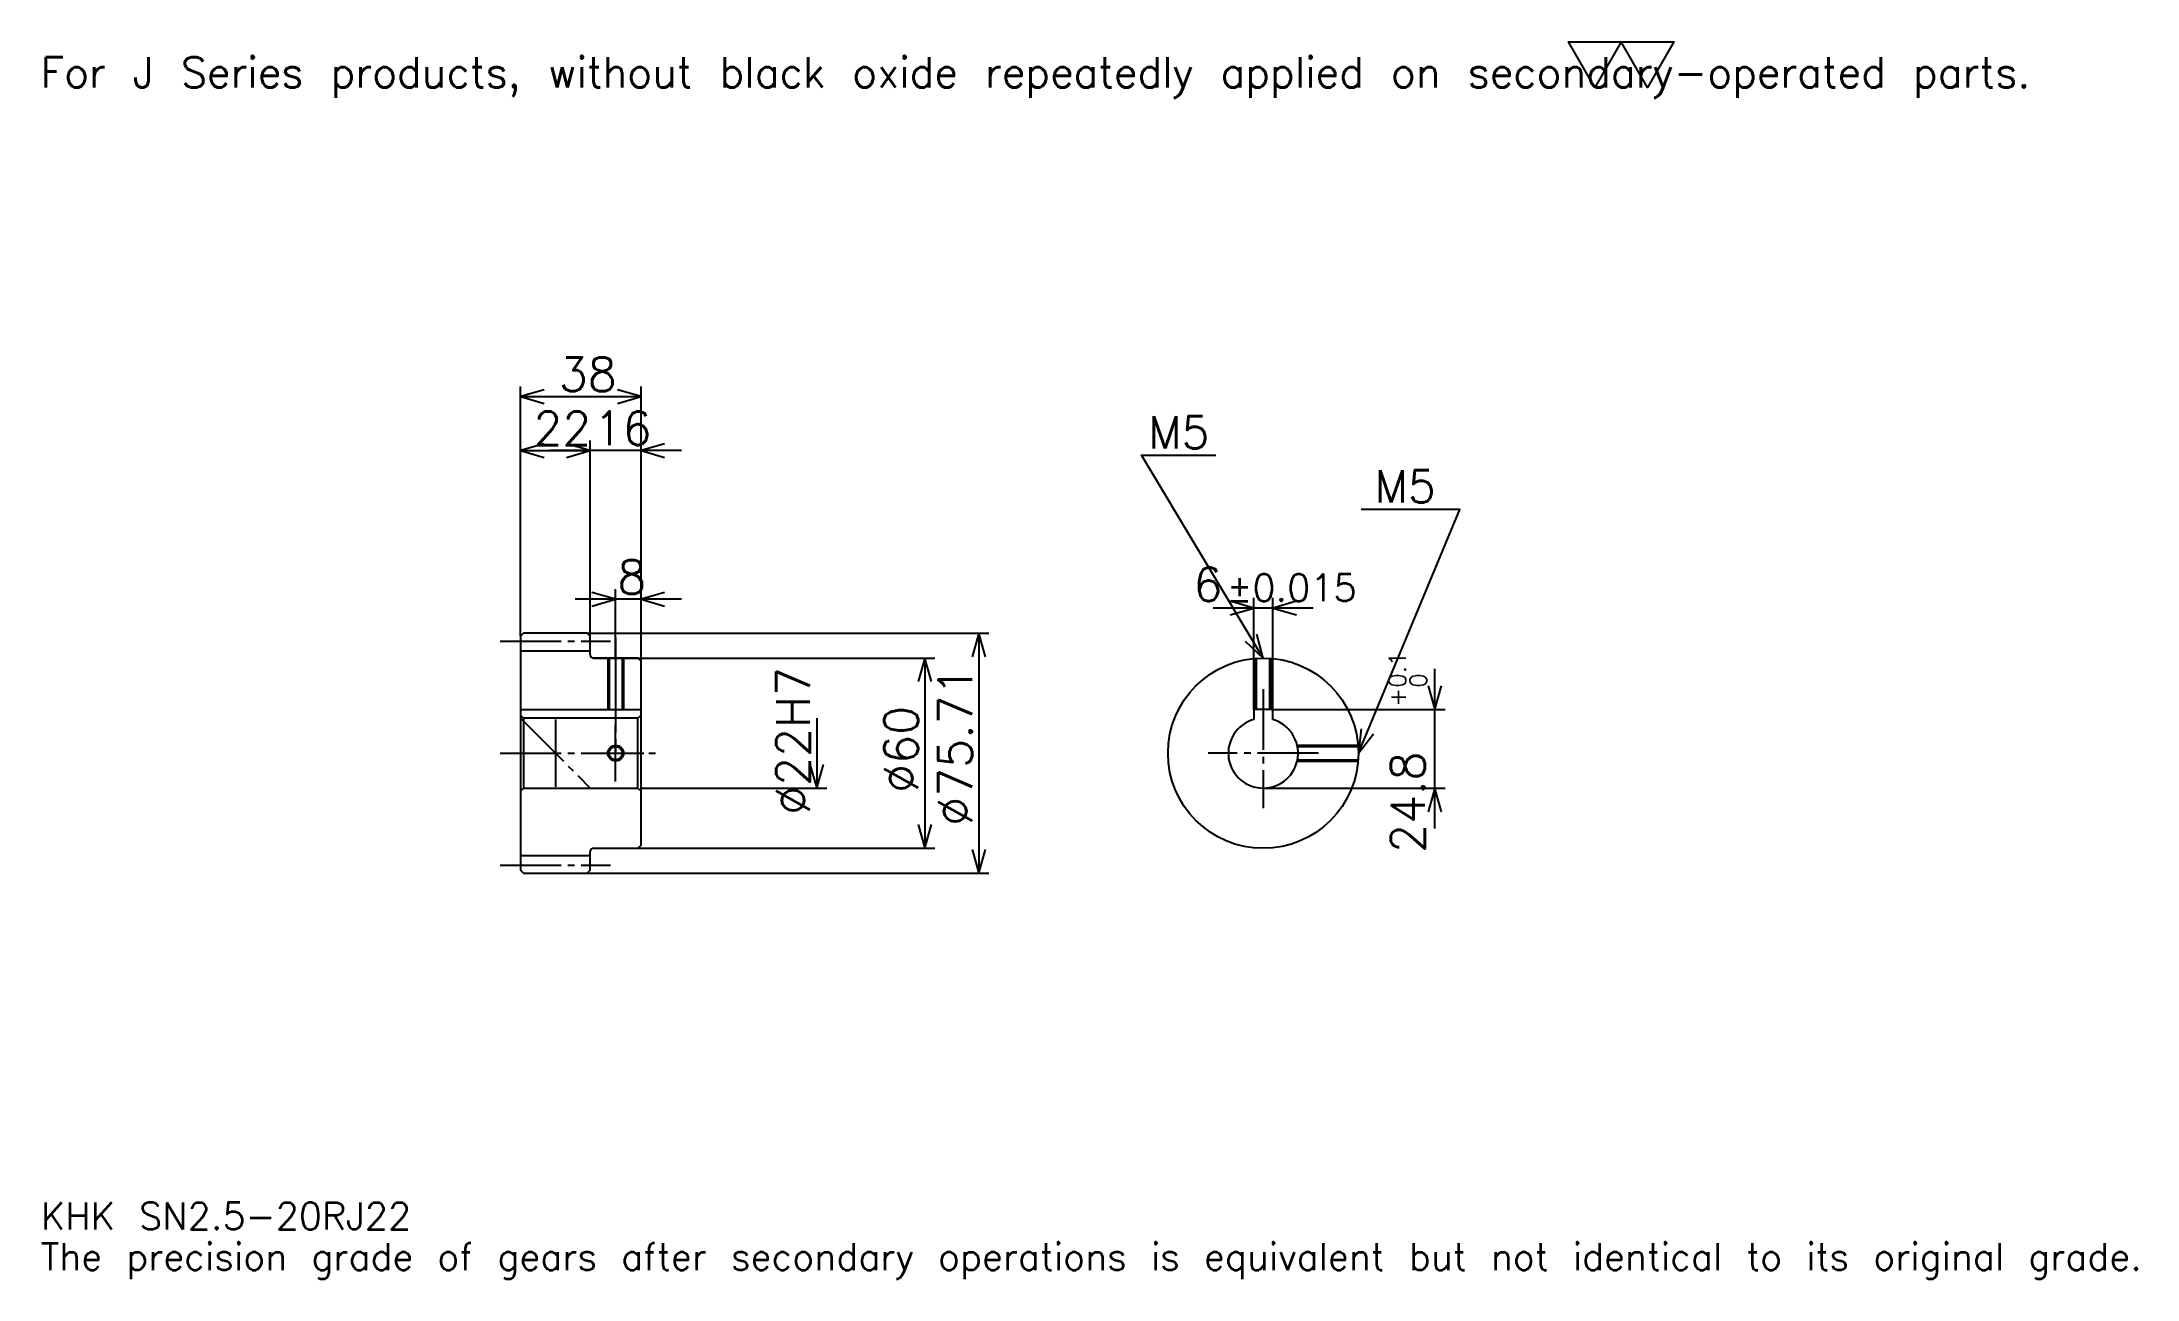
# Model space of a CAD drawing. Extents: x 22 to 682, y 8 to 398.
import ezdxf

# ---------------------------------------------------------------- set-up
doc = ezdxf.new("R2010")
doc.units = 0
doc.linetypes.add('DASHDOT', pattern=[25.565218, 19.173913, -2.130435, 2.130435, -2.130435])
doc.layers.get('0').update_dxf_attribs({"linetype": 'CONTINUOUS'})
doc.layers.add('DASHDOT', color=6, linetype='DASHDOT')
doc.styles.add('KANJI', font='TXT', dxfattribs={"bigfont": 'BIGFONT'})

msp = doc.modelspace()

# ---------------------------------------------------------------- linework, layer by layer
at = {"color": 5}
for p, q in [((172.565216, 211.485779), (172.565216, 289.246643)), ((172.565216, 286.050995), (210.565216, 286.050995)), ((210.565216, 211.485779), (210.565216, 289.246643)), ((194.565216, 211.485779), (194.565216, 272.203156)), ((172.565216, 269.007507), (194.565216, 269.007507)), ((223.347824, 269.007507), (181.782608, 269.007507)), ((202.565216, 211.485779), (202.565216, 225.333603)), ((223.347824, 222.137939), (189.782608, 222.137939)), ((422.521729, 219.386963), (390.956543, 219.386963)), ((403.739136, 187.430435), (403.739136, 222.582611)), ((409.739136, 187.430435), (409.739136, 222.582611)), ((172.565216, 210.485779), (172.565216, 211.485779)), ((193.565216, 211.485779), (210.565216, 211.485779)), ((194.565216, 210.485779), (194.565216, 211.485779)), ((202.565216, 203.630432), (202.565216, 211.485779)), ((202.565216, 203.630432), (202.565216, 211.485779)), ((210.565216, 211.485779), (320.282593, 211.485779)), ((210.565216, 202.630432), (210.565216, 211.485779)), ((317.086945, 211.485779), (317.086945, 135.775085)), ((195.565216, 203.630432), (210.565216, 203.630432)), ((210.565216, 203.630432), (303.239136, 203.630432)), ((300.043488, 203.630432), (300.043488, 143.630432)), ((460.869568, 149.847824), (460.869568, 200.213043)), ((409.739136, 187.430435), (464.065216, 187.430435)), ((265.956512, 184.630432), (265.956512, 162.630432)), ((210.565216, 162.630432), (269.152161, 162.630432)), ((406.739136, 162.630432), (464.065216, 162.630432)), ((195.565216, 143.630432), (210.565216, 143.630432)), ((210.565216, 143.630432), (303.239136, 143.630432)), ((193.565216, 135.775085), (210.565216, 135.775085)), ((210.565216, 135.775085), (320.282593, 135.775085))]:
    msp.add_line(p, q, dxfattribs=at)
at = {"color": 4}
for p, q in [((172.565216, 205.860779), (194.565216, 205.860779)), ((172.565216, 187.430435), (210.565216, 187.430435)), ((209.565216, 184.630432), (210.565216, 185.630432)), ((173.565216, 184.630432), (173.565216, 162.630432)), ((209.565216, 162.630432), (210.565216, 161.630432)), ((172.565216, 141.400085), (194.565216, 141.400085))]:
    msp.add_line(p, q, dxfattribs=at)
at = {"color": 7}
msp.add_line((183.565216, 184.282608), (183.565216, 162.978256), dxfattribs=at)
msp.add_lwpolyline([(511.304352, 383.478271), (502.995667, 397.880005), (536.230469, 397.880005), (527.921753, 383.478271), (519.613037, 397.880005), (511.304352, 383.478271)], dxfattribs=at)
at = {"color": 5}
for points in [[(180.021744, 288.181427), (172.565216, 286.050995), (180.021744, 283.920563)], [(203.108688, 283.920563), (210.565216, 286.050995), (203.108688, 288.181427)], [(180.021744, 271.137939), (172.565216, 269.007507), (180.021744, 266.877075)], [(187.108688, 266.877075), (194.565216, 269.007507), (187.108688, 271.137939)], [(187.108688, 266.877075), (194.565216, 269.007507), (187.108688, 271.137939)], [(218.021729, 271.137939), (210.565216, 269.007507), (218.021729, 266.877075)], [(406.739136, 203.630432), (368.391296, 267.543457), (391.82608, 267.543457)], [(436.739136, 173.630432), (468.695648, 250.5), (437.591309, 250.5)], [(195.108688, 220.007507), (202.565216, 222.137939), (195.108688, 224.268387)], [(218.021729, 224.268387), (210.565216, 222.137939), (218.021729, 220.007507)], [(396.282593, 217.256516), (403.739136, 219.386963), (396.282593, 221.517395)], [(417.195679, 221.517395), (409.739136, 219.386963), (417.195679, 217.256516)], [(319.217377, 204.029251), (317.086945, 211.485779), (314.956512, 204.029251)], [(401.075958, 208.928253), (406.739136, 203.630432), (404.729614, 211.120453)], [(302.17392, 196.173904), (300.043488, 203.630432), (297.913055, 196.173904)], [(458.739136, 194.886948), (460.869568, 187.430435), (463, 194.886948)], [(437.634277, 181.333496), (436.739136, 173.630432), (441.568695, 179.697861)], [(263.82608, 170.08696), (265.956512, 162.630432), (268.086945, 170.08696)], [(463, 155.17392), (460.869568, 162.630432), (458.739136, 155.17392)], [(297.913055, 151.08696), (300.043488, 143.630432), (302.17392, 151.08696)], [(314.956512, 143.231613), (317.086945, 135.775085), (319.217377, 143.231613)]]:
    msp.add_lwpolyline(points, dxfattribs=at)
at = {"color": 4}
for points in [[(194.565216, 204.630432), (194.565216, 210.485779), (193.565216, 211.485779), (173.565216, 211.485779), (172.565216, 210.485779), (172.565216, 161.630432)], [(195.565216, 143.630432), (209.565216, 143.630432), (210.565216, 144.630432), (210.565216, 202.630432), (209.565216, 203.630432), (195.565216, 203.630432)], [(200.065216, 203.630432), (200.065216, 187.430435)], [(200.500214, 203.630432), (200.500214, 187.430435)], [(204.630219, 203.630432), (204.630219, 187.430435)], [(205.065216, 203.630432), (205.065216, 187.430435)], [(404.239136, 187.430435), (404.239136, 203.526093)], [(404.674133, 187.430435), (404.674133, 203.55928)], [(408.804138, 187.430435), (408.804138, 203.55928)], [(409.239136, 187.430435), (409.239136, 203.526093)], [(172.565216, 161.630432), (173.565216, 162.630432), (209.565216, 162.630432), (209.565216, 184.630432), (173.565216, 184.630432), (172.565216, 185.630432)], [(409.739136, 184.21344), (409.739136, 187.430435), (403.739136, 187.430435), (403.739136, 184.21344)], [(417.451294, 176.130432), (436.634796, 176.130432)], [(417.543579, 175.695435), (436.667969, 175.695435)], [(417.451294, 171.130432), (436.634796, 171.130432)], [(417.543579, 171.56543), (436.667969, 171.56543)], [(172.565216, 161.630432), (172.565216, 136.775085), (173.565216, 135.775085), (193.565216, 135.775085), (194.565216, 136.775085), (194.565216, 142.630432)]]:
    msp.add_lwpolyline(points, dxfattribs=at)
for centre, radius in [((406.739136, 173.630432), 30), ((202.565216, 173.630432), 2.065)]:
    msp.add_circle(centre, radius, dxfattribs=at)
at = {"color": 7}
msp.add_circle((202.565216, 173.630432), 2.5, dxfattribs=at)
at = {"color": 4}
for centre, radius, start, end in [((195.565216, 204.630432), 1, 180, 270), ((406.739136, 173.630432), 11, 105.826620886, 74.173379114), ((195.565216, 142.630432), 1, 90, 180)]:
    msp.add_arc(centre, radius, start, end, dxfattribs=at)
at = {"layer": 'DASHDOT', "color": 7}
for p, q in [((166.173904, 208.985779), (200.956512, 208.985779)), ((202.565216, 203.630432), (202.565216, 173.630432)), ((406.739136, 193.821732), (406.739136, 156.239136)), ((172.565216, 184.630432), (194.565216, 162.630432)), ((166.173904, 173.630432), (216.956512, 173.630432)), ((424.130432, 173.630432), (389.347839, 173.630432)), ((166.173904, 138.275085), (200.956512, 138.275085))]:
    msp.add_line(p, q, dxfattribs=at)
for points in [[(202.565216, 210.021729), (202.565216, 181.039124)], [(202.565216, 164.739136), (202.565216, 182.521729)], [(193.67392, 173.630432), (211.456512, 173.630432)]]:
    msp.add_lwpolyline(points, dxfattribs=at)

# ---------------------------------------------------------------- texts
at = {"color": 7, "style": 'KANJI'}
for s, height, p in [('For J Series products, without black oxide repeatedly applied on secondary-operated parts.', 9.586957, (21.304348, 383.478271)), ('38', 10.652174, (184.641296, 287.755341)), ('22', 10.652174, (176.641296, 270.711853)), ('16', 10.652174, (195.641296, 270.711853)), ('M5', 10.226087, (370.521729, 269.67392)), ('M5', 10.226087, (441.852173, 252.630432)), ('8', 10.652174, (203.103256, 223.8423)), ('6', 10.652174, (384.750946, 221.517395)), ('%%p0.015', 8.521739, (395.295288, 221.517395)), ('KHK SN2.5-20RJ22', 8.521739, (21.304348, 23.434782)), ('The precision grade of gears after secondary operations is equivalent but not identical to its original grade.', 8.521739, (21.304348, 10.652174))]:
    msp.add_text(s, height=height, dxfattribs=at).set_placement(p)
for s, height, p in [('%%c22H7', 10.652174, (263.82608, 154.190216)), ('0.1', 5.326087, (451.70871, 194.249313)), ('%%c75.71', 10.652174, (314.956512, 150.728256)), ('+', 5.326087, (451.70871, 188.284088)), ('0', 5.326087, (458.313049, 194.249313)), ('%%c60', 10.652174, (297.913055, 161.114136)), ('24.8', 10.652174, (457.67392, 142.177261))]:
    msp.add_text(s, height=height, rotation=90, dxfattribs=at).set_placement(p)

doc.saveas('drawing.dxf')
